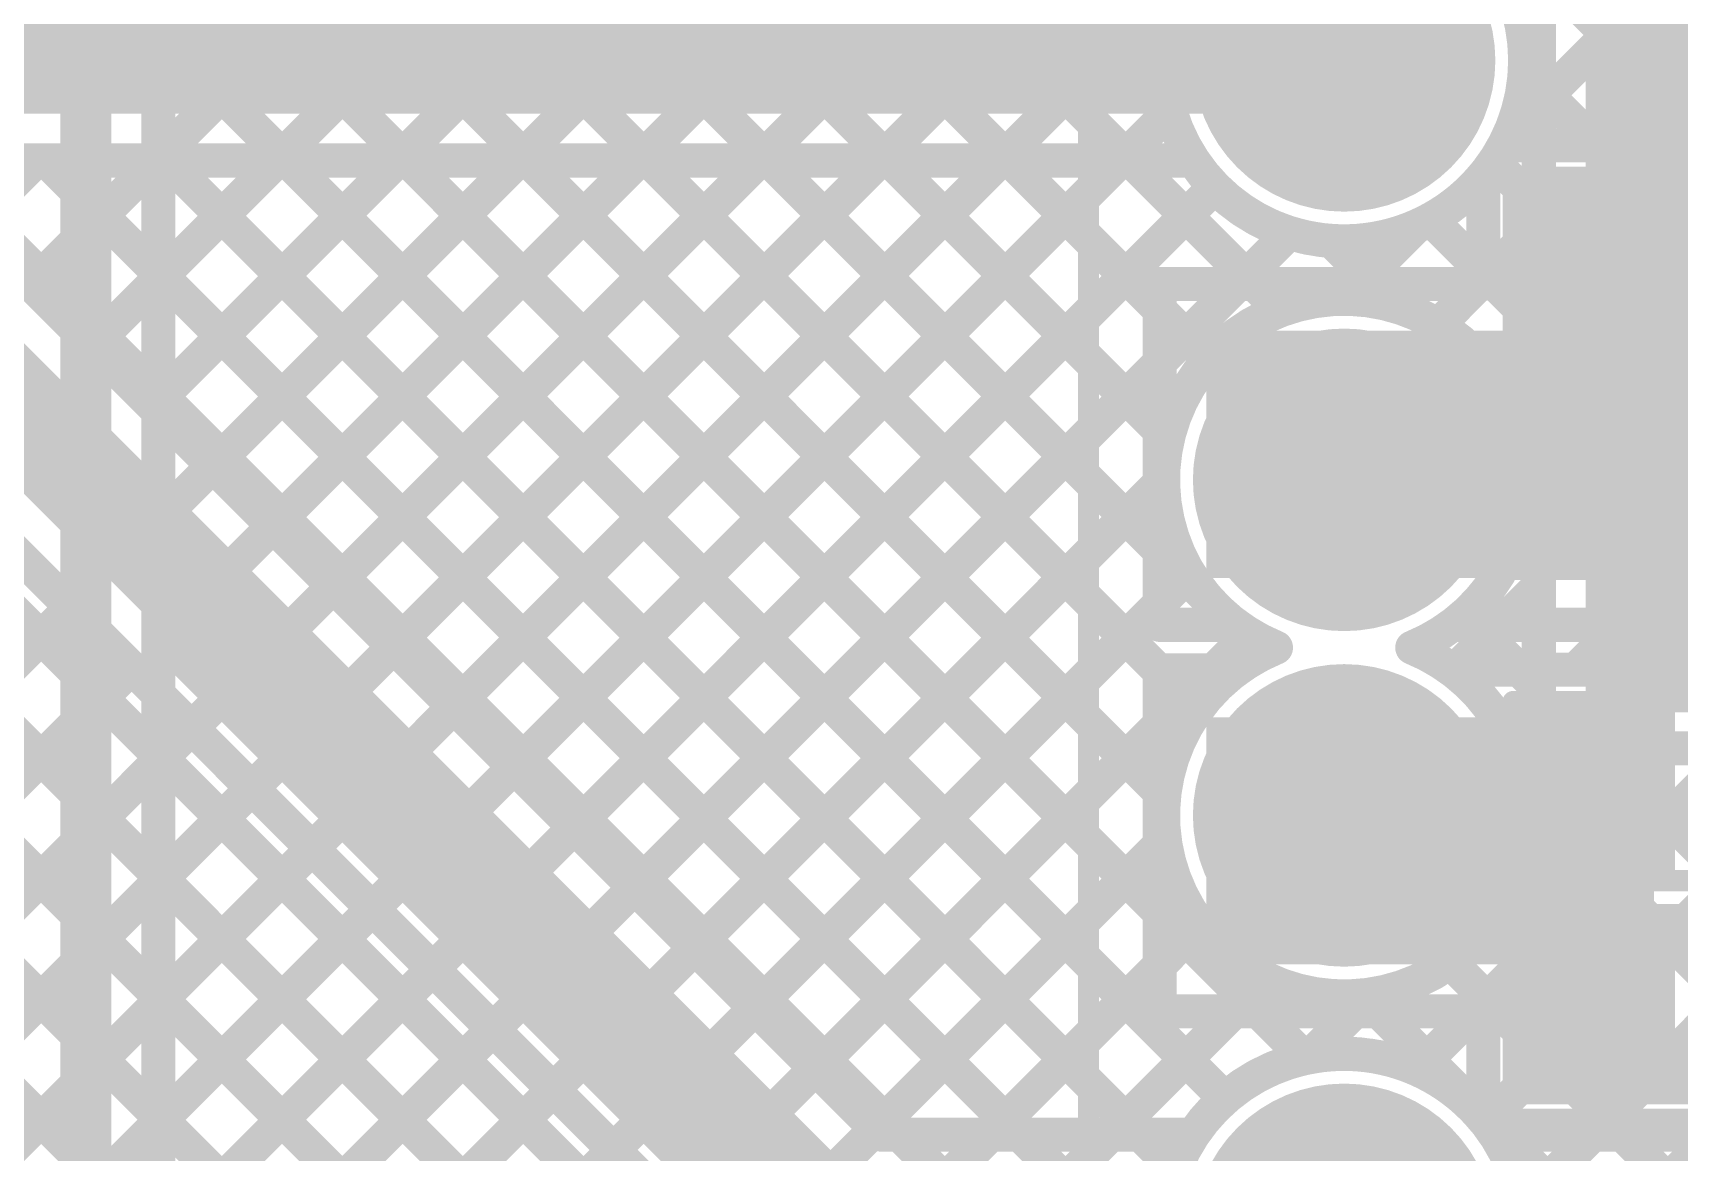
# Model space of a CAD drawing. Header units: millimetres. Extents: x 2.49 to 5.65, y 1.36 to 4.13.
# Drawn here: x 4.8205 to 5.2069, y 2.6653 to 2.9279 of the extents above; entities that cross this region are included whole.
import ezdxf

# ---------------------------------------------------------------- set-up
doc = ezdxf.new("R2010")
doc.units = ezdxf.units.MM
doc.header["$MEASUREMENT"] = 0
for name, color, linetype in [('BottomLayer', 5, 'Continuous'), ('BottomOverlay', 54, 'Continuous'), ('BottomPaste', 16, 'Continuous'), ('BottomSolder', 6, 'Continuous'), ('MultiLayer', 9, 'Continuous'), ('PadHoleLayer', 156, 'Continuous'), ('TopLayer', 1, 'Continuous'), ('TopOverlay', 2, 'Continuous'), ('TopSolder', 216, 'Continuous')]:
    doc.layers.add(name, color=color, linetype=linetype)

# ---------------------------------------------------------------- blocks, each defined once
blk = doc.blocks.new('R__0603_B_17')
at = {"layer": 'BottomLayer'}
for points in [[(-0.015, -0.0175), (-0.015, 0.0175), (-0.045, -0.0175), (-0.045, 0.0175)], [(0.045, -0.0175), (0.045, 0.0175), (0.015, -0.0175), (0.015, 0.0175)]]:
    blk.add_solid(points, dxfattribs=at)
at = {"layer": 'BottomOverlay', "const_width": 0.005}
for points in [[(-0.049, 0.021), (-0.049, -0.021)], [(0.049, 0.021), (-0.049, 0.021)], [(0.049, 0.021), (0.049, -0.021)], [(0.049, -0.021), (-0.049, -0.021)]]:
    blk.add_lwpolyline(points, dxfattribs=at)
at = {"layer": 'BottomOverlay', "const_width": 0.0025}
for points in [[(-0.05025, 0.021, 1), (-0.04775, 0.021, 1)], [(-0.05025, 0.021, 1), (-0.04775, 0.021, 1)], [(0.04775, 0.021, 1), (0.05025, 0.021, 1)], [(0.04775, 0.021, 1), (0.05025, 0.021, 1)], [(-0.05025, -0.021, 1), (-0.04775, -0.021, 1)], [(-0.05025, -0.021, 1), (-0.04775, -0.021, 1)], [(0.04775, -0.021, 1), (0.05025, -0.021, 1)], [(0.04775, -0.021, 1), (0.05025, -0.021, 1)]]:
    blk.add_lwpolyline(points, format="xyb", close=True, dxfattribs=at)
at = {"layer": 'BottomPaste'}
for points in [[(-0.015, -0.0175), (-0.015, 0.0175), (-0.045, -0.0175), (-0.045, 0.0175)], [(0.045, -0.0175), (0.045, 0.0175), (0.015, -0.0175), (0.015, 0.0175)]]:
    blk.add_solid(points, dxfattribs=at)
at = {"layer": 'BottomSolder'}
for points in [[(-0.011, -0.0215), (-0.011, 0.0215), (-0.049, -0.0215), (-0.049, 0.0215)], [(0.049, -0.0215), (0.049, 0.0215), (0.011, -0.0215), (0.011, 0.0215)]]:
    blk.add_solid(points, dxfattribs=at)
blk = doc.blocks.new('R__0603_B_18')
at = {"layer": 'BottomLayer'}
for points in [[(-0.015, -0.0175), (-0.015, 0.0175), (-0.045, -0.0175), (-0.045, 0.0175)], [(0.045, -0.0175), (0.045, 0.0175), (0.015, -0.0175), (0.015, 0.0175)]]:
    blk.add_solid(points, dxfattribs=at)
at = {"layer": 'BottomOverlay', "const_width": 0.005}
for points in [[(-0.049, -0.021), (-0.049, 0.021)], [(-0.049, 0.021), (0.049, 0.021)], [(0.049, -0.021), (0.049, 0.021)], [(-0.049, -0.021), (0.049, -0.021)]]:
    blk.add_lwpolyline(points, dxfattribs=at)
at = {"layer": 'BottomOverlay', "const_width": 0.0025}
for points in [[(-0.05025, 0.021, 1), (-0.04775, 0.021, 1)], [(-0.05025, 0.021, 1), (-0.04775, 0.021, 1)], [(0.04775, 0.021, 1), (0.05025, 0.021, 1)], [(0.04775, 0.021, 1), (0.05025, 0.021, 1)], [(-0.05025, -0.021, 1), (-0.04775, -0.021, 1)], [(-0.05025, -0.021, 1), (-0.04775, -0.021, 1)], [(0.04775, -0.021, 1), (0.05025, -0.021, 1)], [(0.04775, -0.021, 1), (0.05025, -0.021, 1)]]:
    blk.add_lwpolyline(points, format="xyb", close=True, dxfattribs=at)
at = {"layer": 'BottomPaste'}
for points in [[(-0.015, -0.0175), (-0.015, 0.0175), (-0.045, -0.0175), (-0.045, 0.0175)], [(0.045, -0.0175), (0.045, 0.0175), (0.015, -0.0175), (0.015, 0.0175)]]:
    blk.add_solid(points, dxfattribs=at)
at = {"layer": 'BottomSolder'}
for points in [[(-0.011, -0.0215), (-0.011, 0.0215), (-0.049, -0.0215), (-0.049, 0.0215)], [(0.049, -0.0215), (0.049, 0.0215), (0.011, -0.0215), (0.011, 0.0215)]]:
    blk.add_solid(points, dxfattribs=at)
blk = doc.blocks.new('R__0603_B_19')
at = {"layer": 'BottomLayer'}
for points in [[(-0.015, -0.0175), (-0.015, 0.0175), (-0.045, -0.0175), (-0.045, 0.0175)], [(0.045, -0.0175), (0.045, 0.0175), (0.015, -0.0175), (0.015, 0.0175)]]:
    blk.add_solid(points, dxfattribs=at)
at = {"layer": 'BottomOverlay', "const_width": 0.005}
for points in [[(-0.049, 0.021), (-0.049, -0.021)], [(0.049, 0.021), (-0.049, 0.021)], [(0.049, 0.021), (0.049, -0.021)], [(0.049, -0.021), (-0.049, -0.021)]]:
    blk.add_lwpolyline(points, dxfattribs=at)
at = {"layer": 'BottomOverlay', "const_width": 0.0025}
for points in [[(-0.05025, 0.021, 1), (-0.04775, 0.021, 1)], [(-0.05025, 0.021, 1), (-0.04775, 0.021, 1)], [(0.04775, 0.021, 1), (0.05025, 0.021, 1)], [(0.04775, 0.021, 1), (0.05025, 0.021, 1)], [(-0.05025, -0.021, 1), (-0.04775, -0.021, 1)], [(-0.05025, -0.021, 1), (-0.04775, -0.021, 1)], [(0.04775, -0.021, 1), (0.05025, -0.021, 1)], [(0.04775, -0.021, 1), (0.05025, -0.021, 1)]]:
    blk.add_lwpolyline(points, format="xyb", close=True, dxfattribs=at)
at = {"layer": 'BottomPaste'}
for points in [[(-0.015, -0.0175), (-0.015, 0.0175), (-0.045, -0.0175), (-0.045, 0.0175)], [(0.045, -0.0175), (0.045, 0.0175), (0.015, -0.0175), (0.015, 0.0175)]]:
    blk.add_solid(points, dxfattribs=at)
at = {"layer": 'BottomSolder'}
for points in [[(-0.011, -0.0215), (-0.011, 0.0215), (-0.049, -0.0215), (-0.049, 0.0215)], [(0.049, -0.0215), (0.049, 0.0215), (0.011, -0.0215), (0.011, 0.0215)]]:
    blk.add_solid(points, dxfattribs=at)
blk = doc.blocks.new('R__0603_B_20')
at = {"layer": 'BottomLayer'}
for points in [[(-0.015, -0.0175), (-0.015, 0.0175), (-0.045, -0.0175), (-0.045, 0.0175)], [(0.045, -0.0175), (0.045, 0.0175), (0.015, -0.0175), (0.015, 0.0175)]]:
    blk.add_solid(points, dxfattribs=at)
at = {"layer": 'BottomOverlay', "const_width": 0.005}
for points in [[(-0.049, -0.021), (-0.049, 0.021)], [(-0.049, 0.021), (0.049, 0.021)], [(0.049, -0.021), (0.049, 0.021)], [(-0.049, -0.021), (0.049, -0.021)]]:
    blk.add_lwpolyline(points, dxfattribs=at)
at = {"layer": 'BottomOverlay', "const_width": 0.0025}
for points in [[(-0.05025, 0.021, 1), (-0.04775, 0.021, 1)], [(-0.05025, 0.021, 1), (-0.04775, 0.021, 1)], [(0.04775, 0.021, 1), (0.05025, 0.021, 1)], [(0.04775, 0.021, 1), (0.05025, 0.021, 1)], [(-0.05025, -0.021, 1), (-0.04775, -0.021, 1)], [(-0.05025, -0.021, 1), (-0.04775, -0.021, 1)], [(0.04775, -0.021, 1), (0.05025, -0.021, 1)], [(0.04775, -0.021, 1), (0.05025, -0.021, 1)]]:
    blk.add_lwpolyline(points, format="xyb", close=True, dxfattribs=at)
at = {"layer": 'BottomPaste'}
for points in [[(-0.015, -0.0175), (-0.015, 0.0175), (-0.045, -0.0175), (-0.045, 0.0175)], [(0.045, -0.0175), (0.045, 0.0175), (0.015, -0.0175), (0.015, 0.0175)]]:
    blk.add_solid(points, dxfattribs=at)
at = {"layer": 'BottomSolder'}
for points in [[(-0.011, -0.0215), (-0.011, 0.0215), (-0.049, -0.0215), (-0.049, 0.0215)], [(0.049, -0.0215), (0.049, 0.0215), (0.011, -0.0215), (0.011, 0.0215)]]:
    blk.add_solid(points, dxfattribs=at)
blk = doc.blocks.new('901_141A1011D10100_73')
at = {"layer": 'BottomLayer', "const_width": 0.0315}
for points in [[(-0.11417, 0, 1), (-0.08268, 0, 1)], [(-0.01575, 0, 1), (0.01575, 0, 1)], [(0.06299, 0, 1), (0.09449, 0, 1)], [(0.16142, 0, 1), (0.19291, 0, 1)]]:
    blk.add_lwpolyline(points, format="xyb", close=True, dxfattribs=at)
at = {"layer": 'BottomSolder', "const_width": 0.0355}
for points in [[(-0.11617, 0, 1), (-0.08068, 0, 1)], [(-0.01775, 0, 1), (0.01775, 0, 1)], [(0.06099, 0, 1), (0.09649, 0, 1)], [(0.15942, 0, 1), (0.19491, 0, 1)]]:
    blk.add_lwpolyline(points, format="xyb", close=True, dxfattribs=at)
at = {"layer": 'MultiLayer', "const_width": 0.0315}
for points in [[(-0.11417, 0, 1), (-0.08268, 0, 1)], [(-0.01575, 0, 1), (0.01575, 0, 1)], [(0.06299, 0, 1), (0.09449, 0, 1)], [(0.16142, 0, 1), (0.19291, 0, 1)]]:
    blk.add_lwpolyline(points, format="xyb", close=True, dxfattribs=at)
at = {"layer": 'PadHoleLayer', "const_width": 0.01772}
for points in [[(-0.00886, 0, 1), (0.00886, 0, 1)], [(0.06988, 0, 1), (0.0876, 0, 1)], [(0.16831, 0, 1), (0.18602, 0, 1)]]:
    blk.add_lwpolyline(points, format="xyb", close=True, dxfattribs=at)
at = {"layer": 'TopLayer', "const_width": 0.0315}
for points in [[(-0.11417, 0, 1), (-0.08268, 0, 1)], [(-0.01575, 0, 1), (0.01575, 0, 1)], [(0.06299, 0, 1), (0.09449, 0, 1)], [(0.16142, 0, 1), (0.19291, 0, 1)]]:
    blk.add_lwpolyline(points, format="xyb", close=True, dxfattribs=at)
at = {"layer": 'TopOverlay', "const_width": 0.005}
blk.add_lwpolyline([(-0.23052, 0.06), (0.31092, 0.06)], dxfattribs=at)
at = {"layer": 'TopSolder', "const_width": 0.0355}
for points in [[(-0.11617, 0, 1), (-0.08068, 0, 1)], [(-0.01775, 0, 1), (0.01775, 0, 1)], [(0.06099, 0, 1), (0.09649, 0, 1)], [(0.15942, 0, 1), (0.19491, 0, 1)]]:
    blk.add_lwpolyline(points, format="xyb", close=True, dxfattribs=at)

msp = doc.modelspace()

# ---------------------------------------------------------------- linework, layer by layer
at = {"layer": 'BottomLayer'}
for points, const_width in [([(4.11542, 3.80418), (5.085, 2.8346)], 0.008), ([(4.14338, 3.8045), (5.085, 2.86288)], 0.008), ([(4.17167, 3.8045), (5.10717, 2.869)], 0.008), ([(4.19995, 3.8045), (5.08591, 2.91854)], 0.008), ([(4.31309, 3.8045), (5.221, 2.89659)], 0.008), ([(4.10127, 3.79004), (5.085, 2.80631)], 0.008), ([(4.08713, 3.7759), (5.085, 2.77803)], 0.008), ([(4.84999, 2.92666), (5.577, 3.65367)], 0.008), ([(4.84999, 2.89838), (5.577, 3.62538)], 0.008), ([(4.84999, 2.87009), (5.577, 3.5971)], 0.008), ([(4.84999, 2.84181), (5.577, 3.56882)], 0.008), ([(4.84999, 2.81352), (5.577, 3.54053)], 0.008), ([(4.84999, 2.78524), (5.577, 3.51225)], 0.008), ([(4.84999, 2.75696), (5.15173, 3.05869)], 0.008), ([(4.84999, 2.72867), (5.15107, 3.02975)], 0.008), ([(4.83299, 1.96828), (4.83299, 2.986)], 0.012), ([(4.85494, 2.9798), (5.085, 2.74974)], 0.008), ([(4.84999, 2.00723), (4.84999, 2.97079)], 0.008), ([(4.84999, 2.95647), (5.085, 2.72146)], 0.008), ([(5.1673, 2.90455), (5.22131, 2.95857)], 0.008), ([(5.19253, 2.9015), (5.24978, 2.95875)], 0.008), ([(4.84999, 2.70039), (5.09053, 2.94093)], 0.008), ([(4.84999, 2.92818), (5.10033, 2.67785)], 0.008), ([(5.17071, 2.9186), (5.1878, 2.9015)], 0.008), ([(4.84999, 2.6721), (5.0875, 2.90961)], 0.008), ([(4.84999, 2.8999), (5.08868, 2.66121)], 0.008), ([(5.16583, 2.9015), (5.213, 2.9015)], 0.008), ([(5.161, 2.869), (5.161, 2.89431)], 0.008), ([(4.84999, 2.64382), (5.09792, 2.89175)], 0.008), ([(5.13174, 2.869), (5.14521, 2.88247)], 0.008), ([(5.14861, 2.88412), (5.161, 2.87173)], 0.008), ([(5.10346, 2.869), (5.11542, 2.88096)], 0.008), ([(5.12539, 2.87906), (5.13545, 2.869)], 0.008), ([(5.187, 2.823), (5.187, 2.873)], 0.02), ([(4.84999, 2.87161), (5.08746, 2.63415)], 0.008), ([(5.085, 2.869), (5.161, 2.869)], 0.008), ([(5.085, 2.789), (5.085, 2.869)], 0.008), ([(4.84999, 2.61553), (5.085, 2.85054)], 0.008), ([(4.84999, 2.84333), (5.15176, 2.54156)], 0.008), ([(5.12831, 2.82303), (5.14028, 2.835)], 0.02), ([(5.14028, 2.835), (5.187, 2.835)], 0.02), ([(4.84999, 2.58725), (5.085, 2.82226)], 0.008), ([(4.84999, 2.81505), (5.15082, 2.51422)], 0.008), ([(4.84999, 2.55896), (5.085, 2.79397)], 0.008), ([(4.84999, 2.78676), (5.577, 2.05975)], 0.008), ([(5.085, 2.789), (5.10286, 2.789)], 0.008), ([(5.09763, 2.77832), (5.10611, 2.7868)], 0.008), ([(5.10231, 2.789), (5.10911, 2.7822)], 0.008), ([(5.15376, 2.789), (5.212, 2.789)], 0.008), ([(5.1542, 2.77832), (5.16488, 2.789)], 0.008), ([(5.15888, 2.789), (5.16938, 2.7785)], 0.008), ([(5.18266, 2.7785), (5.19316, 2.789)], 0.008), ([(5.18717, 2.789), (5.19767, 2.7785)], 0.008), ([(5.085, 2.77832), (5.10286, 2.77832)], 0.008), ([(5.085, 2.69832), (5.085, 2.77832)], 0.008), ([(5.15376, 2.77832), (5.161, 2.77832)], 0.008), ([(5.161, 2.7785), (5.213, 2.7785)], 0.008), ([(4.84999, 2.53068), (5.085, 2.76569)], 0.008), ([(4.84999, 2.75848), (5.577, 2.03147)], 0.008), ([(5.18629, 2.74429), (5.187, 2.745)], 0.02), ([(5.187, 2.71), (5.187, 2.745)], 0.02), ([(5.12831, 2.74429), (5.18629, 2.74429)], 0.02), ([(4.84999, 2.5024), (5.085, 2.7374)], 0.008), ([(4.84999, 2.73019), (5.577, 2.00319)], 0.008), ([(4.84999, 2.47411), (5.085, 2.70912)], 0.008), ([(4.84999, 2.70191), (5.577, 1.9749)], 0.008), ([(4.84999, 2.44583), (5.10249, 2.69832)], 0.008), ([(5.085, 2.69832), (5.161, 2.69832)], 0.008), ([(5.10814, 2.69832), (5.11911, 2.68735)], 0.008), ([(5.11999, 2.68754), (5.13077, 2.69832)], 0.008), ([(5.13642, 2.69832), (5.161, 2.67374)], 0.008), ([(5.14547, 2.68474), (5.15906, 2.69832)], 0.008), ([(5.161, 2.67302), (5.161, 2.69832)], 0.008), ([(4.84999, 2.67362), (5.577, 1.94662)], 0.008), ([(5.161, 2.67374), (5.16324, 2.6715)], 0.008), ([(5.1622, 2.6715), (5.213, 2.6715)], 0.008), ([(5.16324, 2.6715), (5.16538, 2.66937)], 0.008), ([(5.18667, 2.66937), (5.1888, 2.6715)], 0.008), ([(5.19153, 2.6715), (5.19366, 2.66937)], 0.008), ([(5.16371, 2.66937), (5.21213, 2.66937)], 0.008)]:
    msp.add_lwpolyline(points, dxfattribs=dict(at, const_width=const_width))
at = {"layer": 'BottomLayer', "const_width": 0.008}
for points in [[(5.161, 2.89431, -5.713908), (5.1708, 2.92146)], [(5.1708, 2.92146, -0.122825), (5.16583, 2.9015)], [(5.16583, 2.9015, -0.051088), (5.161, 2.89431)], [(5.11231, 2.78366, -0.064135), (5.10286, 2.789)], [(5.15376, 2.789, -0.064135), (5.1443, 2.78366)], [(5.10286, 2.77832, -0.064133), (5.11231, 2.78366)], [(5.1443, 2.78366, -0.064133), (5.15376, 2.77832)], [(5.16371, 2.62237, -3.020181), (5.161, 2.67302)]]:
    msp.add_lwpolyline(points, format="xyb", dxfattribs=at)
at = {"layer": 'BottomLayer'}
for points, const_width in [([(4.84799, 2.92818, 1), (4.85199, 2.92818, 1)], 0.004), ([(4.84799, 2.92666, 1), (4.85199, 2.92666, 1)], 0.004), ([(5.1688, 2.92146, 1), (5.1728, 2.92146, 1)], 0.004), ([(5.1688, 2.92146, 1), (5.1728, 2.92146, 1)], 0.004), ([(5.08391, 2.91854, 1), (5.08791, 2.91854, 1)], 0.004), ([(5.16871, 2.9186, 1), (5.17271, 2.9186, 1)], 0.004), ([(5.0855, 2.90961, 1), (5.0895, 2.90961, 1)], 0.004), ([(5.1653, 2.90455, 1), (5.1693, 2.90455, 1)], 0.004), ([(4.84799, 2.8999, 1), (4.85199, 2.8999, 1)], 0.004), ([(4.84799, 2.89838, 1), (4.85199, 2.89838, 1)], 0.004), ([(5.16383, 2.9015, 1), (5.16783, 2.9015, 1)], 0.004), ([(5.16383, 2.9015, 1), (5.16783, 2.9015, 1)], 0.004), ([(5.16383, 2.9015, 1), (5.16783, 2.9015, 1)], 0.004), ([(5.1858, 2.9015, 1), (5.1898, 2.9015, 1)], 0.004), ([(5.19053, 2.9015, 1), (5.19453, 2.9015, 1)], 0.004), ([(5.159, 2.89431, 1), (5.163, 2.89431, 1)], 0.004), ([(5.159, 2.89431, 1), (5.163, 2.89431, 1)], 0.004), ([(5.159, 2.89431, 1), (5.163, 2.89431, 1)], 0.004), ([(5.09592, 2.89175, 1), (5.09992, 2.89175, 1)], 0.004), ([(5.14321, 2.88247, 1), (5.14721, 2.88247, 1)], 0.004), ([(5.14661, 2.88412, 1), (5.15061, 2.88412, 1)], 0.004), ([(5.11342, 2.88096, 1), (5.11742, 2.88096, 1)], 0.004), ([(5.12339, 2.87906, 1), (5.12739, 2.87906, 1)], 0.004), ([(5.182, 2.873, 1), (5.192, 2.873, 1)], 0.01), ([(4.84799, 2.87161, 1), (4.85199, 2.87161, 1)], 0.004), ([(5.159, 2.87173, 1), (5.163, 2.87173, 1)], 0.004), ([(4.84799, 2.87009, 1), (4.85199, 2.87009, 1)], 0.004), ([(5.083, 2.869, 1), (5.087, 2.869, 1)], 0.004), ([(5.083, 2.869, 1), (5.087, 2.869, 1)], 0.004), ([(5.10146, 2.869, 1), (5.10546, 2.869, 1)], 0.004), ([(5.10517, 2.869, 1), (5.10917, 2.869, 1)], 0.004), ([(5.12974, 2.869, 1), (5.13374, 2.869, 1)], 0.004), ([(5.13345, 2.869, 1), (5.13745, 2.869, 1)], 0.004), ([(5.159, 2.869, 1), (5.163, 2.869, 1)], 0.004), ([(5.159, 2.869, 1), (5.163, 2.869, 1)], 0.004), ([(5.083, 2.86288, 1), (5.087, 2.86288, 1)], 0.004), ([(5.083, 2.85054, 1), (5.087, 2.85054, 1)], 0.004), ([(4.84799, 2.84333, 1), (4.85199, 2.84333, 1)], 0.004), ([(4.84799, 2.84181, 1), (4.85199, 2.84181, 1)], 0.004), ([(5.13528, 2.835, 1), (5.14528, 2.835, 1)], 0.01), ([(5.13528, 2.835, 1), (5.14528, 2.835, 1)], 0.01), ([(5.182, 2.835, 1), (5.192, 2.835, 1)], 0.01), ([(5.083, 2.8346, 1), (5.087, 2.8346, 1)], 0.004), ([(5.12331, 2.82303, 1), (5.13331, 2.82303, 1)], 0.01), ([(5.182, 2.823, 1), (5.192, 2.823, 1)], 0.01), ([(5.083, 2.82226, 1), (5.087, 2.82226, 1)], 0.004), ([(4.84799, 2.81505, 1), (4.85199, 2.81505, 1)], 0.004), ([(4.84799, 2.81352, 1), (4.85199, 2.81352, 1)], 0.004), ([(5.083, 2.80631, 1), (5.087, 2.80631, 1)], 0.004), ([(5.083, 2.79397, 1), (5.087, 2.79397, 1)], 0.004), ([(4.84799, 2.78676, 1), (4.85199, 2.78676, 1)], 0.004), ([(5.083, 2.789, 1), (5.087, 2.789, 1)], 0.004), ([(5.083, 2.789, 1), (5.087, 2.789, 1)], 0.004), ([(5.10031, 2.789, 1), (5.10431, 2.789, 1)], 0.004), ([(5.10086, 2.789, 1), (5.10486, 2.789, 1)], 0.004), ([(5.10086, 2.789, 1), (5.10486, 2.789, 1)], 0.004), ([(5.10411, 2.7868, 1), (5.10811, 2.7868, 1)], 0.004), ([(5.15176, 2.789, 1), (5.15576, 2.789, 1)], 0.004), ([(5.15176, 2.789, 1), (5.15576, 2.789, 1)], 0.004), ([(5.15688, 2.789, 1), (5.16088, 2.789, 1)], 0.004), ([(5.16288, 2.789, 1), (5.16688, 2.789, 1)], 0.004), ([(5.18517, 2.789, 1), (5.18917, 2.789, 1)], 0.004), ([(5.19116, 2.789, 1), (5.19516, 2.789, 1)], 0.004), ([(4.84799, 2.78524, 1), (4.85199, 2.78524, 1)], 0.004), ([(5.10711, 2.7822, 1), (5.11111, 2.7822, 1)], 0.004), ([(5.11031, 2.78366, 1), (5.11431, 2.78366, 1)], 0.004), ([(5.11031, 2.78366, 1), (5.11431, 2.78366, 1)], 0.004), ([(5.1423, 2.78366, 1), (5.1463, 2.78366, 1)], 0.004), ([(5.1423, 2.78366, 1), (5.1463, 2.78366, 1)], 0.004), ([(5.083, 2.77832, 1), (5.087, 2.77832, 1)], 0.004), ([(5.083, 2.77832, 1), (5.087, 2.77832, 1)], 0.004), ([(5.083, 2.77803, 1), (5.087, 2.77803, 1)], 0.004), ([(5.09563, 2.77832, 1), (5.09963, 2.77832, 1)], 0.004), ([(5.10086, 2.77832, 1), (5.10486, 2.77832, 1)], 0.004), ([(5.10086, 2.77832, 1), (5.10486, 2.77832, 1)], 0.004), ([(5.15176, 2.77832, 1), (5.15576, 2.77832, 1)], 0.004), ([(5.15176, 2.77832, 1), (5.15576, 2.77832, 1)], 0.004), ([(5.1522, 2.77832, 1), (5.1562, 2.77832, 1)], 0.004), ([(5.159, 2.7785, 1), (5.163, 2.7785, 1)], 0.004), ([(5.159, 2.77832, 1), (5.163, 2.77832, 1)], 0.004), ([(5.16738, 2.7785, 1), (5.17138, 2.7785, 1)], 0.004), ([(5.18066, 2.7785, 1), (5.18466, 2.7785, 1)], 0.004), ([(5.19567, 2.7785, 1), (5.19967, 2.7785, 1)], 0.004), ([(5.083, 2.76569, 1), (5.087, 2.76569, 1)], 0.004), ([(4.84799, 2.75848, 1), (4.85199, 2.75848, 1)], 0.004), ([(4.84799, 2.75696, 1), (4.85199, 2.75696, 1)], 0.004), ([(5.182, 2.745, 1), (5.192, 2.745, 1)], 0.01), ([(5.182, 2.745, 1), (5.192, 2.745, 1)], 0.01), ([(5.083, 2.74974, 1), (5.087, 2.74974, 1)], 0.004), ([(5.12331, 2.74429, 1), (5.13331, 2.74429, 1)], 0.01), ([(5.18129, 2.74429, 1), (5.19129, 2.74429, 1)], 0.01), ([(5.18129, 2.74429, 1), (5.19129, 2.74429, 1)], 0.01), ([(5.083, 2.7374, 1), (5.087, 2.7374, 1)], 0.004), ([(4.84799, 2.73019, 1), (4.85199, 2.73019, 1)], 0.004), ([(4.84799, 2.72867, 1), (4.85199, 2.72867, 1)], 0.004), ([(5.083, 2.72146, 1), (5.087, 2.72146, 1)], 0.004), ([(5.182, 2.71, 1), (5.192, 2.71, 1)], 0.01), ([(5.083, 2.70912, 1), (5.087, 2.70912, 1)], 0.004), ([(4.84799, 2.70191, 1), (4.85199, 2.70191, 1)], 0.004), ([(4.84799, 2.70039, 1), (4.85199, 2.70039, 1)], 0.004), ([(5.083, 2.69832, 1), (5.087, 2.69832, 1)], 0.004), ([(5.083, 2.69832, 1), (5.087, 2.69832, 1)], 0.004), ([(5.10049, 2.69832, 1), (5.10449, 2.69832, 1)], 0.004), ([(5.10614, 2.69832, 1), (5.11014, 2.69832, 1)], 0.004), ([(5.12877, 2.69832, 1), (5.13277, 2.69832, 1)], 0.004), ([(5.13442, 2.69832, 1), (5.13842, 2.69832, 1)], 0.004), ([(5.15706, 2.69832, 1), (5.16106, 2.69832, 1)], 0.004), ([(5.159, 2.69832, 1), (5.163, 2.69832, 1)], 0.004), ([(5.159, 2.69832, 1), (5.163, 2.69832, 1)], 0.004), ([(5.11711, 2.68735, 1), (5.12111, 2.68735, 1)], 0.004), ([(5.11799, 2.68754, 1), (5.12199, 2.68754, 1)], 0.004), ([(5.14347, 2.68474, 1), (5.14747, 2.68474, 1)], 0.004), ([(5.09833, 2.67785, 1), (5.10233, 2.67785, 1)], 0.004), ([(4.84799, 2.67362, 1), (4.85199, 2.67362, 1)], 0.004), ([(5.159, 2.67374, 1), (5.163, 2.67374, 1)], 0.004), ([(5.159, 2.67374, 1), (5.163, 2.67374, 1)], 0.004), ([(4.84799, 2.6721, 1), (4.85199, 2.6721, 1)], 0.004), ([(5.159, 2.67302, 1), (5.163, 2.67302, 1)], 0.004), ([(5.159, 2.67302, 1), (5.163, 2.67302, 1)], 0.004), ([(5.1602, 2.6715, 1), (5.1642, 2.6715, 1)], 0.004), ([(5.16124, 2.6715, 1), (5.16524, 2.6715, 1)], 0.004), ([(5.16124, 2.6715, 1), (5.16524, 2.6715, 1)], 0.004), ([(5.1868, 2.6715, 1), (5.1908, 2.6715, 1)], 0.004), ([(5.18953, 2.6715, 1), (5.19353, 2.6715, 1)], 0.004), ([(5.16171, 2.66937, 1), (5.16571, 2.66937, 1)], 0.004), ([(5.16338, 2.66937, 1), (5.16738, 2.66937, 1)], 0.004), ([(5.18467, 2.66937, 1), (5.18867, 2.66937, 1)], 0.004), ([(5.19166, 2.66937, 1), (5.19566, 2.66937, 1)], 0.004)]:
    msp.add_lwpolyline(points, format="xyb", close=True, dxfattribs=dict(at, const_width=const_width))
for points in [[(5.096, 2.8), (5.201, 2.8), (5.096, 2.858), (5.201, 2.858)], [(5.096, 2.70932), (5.201, 2.70932), (5.096, 2.76732), (5.201, 2.76732)]]:
    msp.add_solid(points, dxfattribs=at)
at = {"layer": 'TopLayer'}
for points, const_width in [([(4.864, 2.31841), (5.577, 3.03141)], 0.008), ([(5.174, 2.76), (5.174, 2.98332)], 0.008), ([(3.69546, 2.92146), (5.12831, 2.92146)], 0.025), ([(5.17071, 2.9186), (5.174, 2.9153)], 0.008), ([(5.1673, 2.90455), (5.174, 2.91126)], 0.008), ([(4.79103, 2.89796), (5.0929, 2.89796)], 0.008), ([(4.79537, 2.89796), (5.02396, 2.66937)], 0.008), ([(4.80622, 2.88288), (4.82129, 2.89796)], 0.008), ([(4.82036, 2.86874), (4.84957, 2.89796)], 0.008), ([(4.82365, 2.89796), (5.05224, 2.66937)], 0.008), ([(4.8345, 2.8546), (4.87786, 2.89796)], 0.008), ([(4.84864, 2.84046), (4.90614, 2.89796)], 0.008), ([(4.85193, 2.89796), (5.08052, 2.66937)], 0.008), ([(4.86278, 2.82632), (4.93443, 2.89796)], 0.008), ([(4.87693, 2.81217), (4.96271, 2.89796)], 0.008), ([(4.88022, 2.89796), (5.10033, 2.67785)], 0.008), ([(4.89107, 2.79803), (4.99099, 2.89796)], 0.008), ([(4.90521, 2.78389), (5.01928, 2.89796)], 0.008), ([(4.9085, 2.89796), (5.11911, 2.68735)], 0.008), ([(4.91935, 2.76975), (5.04756, 2.89796)], 0.008), ([(4.93349, 2.75561), (5.07585, 2.89796)], 0.008), ([(4.93679, 2.89796), (5.08604, 2.7487)], 0.008), ([(4.96507, 2.89796), (5.09386, 2.76917)], 0.008), ([(4.99336, 2.89796), (5.09682, 2.79449)], 0.008), ([(5.02164, 2.89796), (5.08692, 2.83268)], 0.008), ([(5.04992, 2.89796), (5.09658, 2.8513)], 0.008), ([(5.07821, 2.89796), (5.11336, 2.86281)], 0.008), ([(4.7925, 2.8966), (5.01973, 2.66937)], 0.008), ([(5.16345, 2.89757), (5.174, 2.88702)], 0.008), ([(4.94764, 2.74146), (5.09792, 2.89175)], 0.008), ([(4.77587, 2.88), (5.01, 2.64587)], 0.025), ([(5.12827, 2.86553), (5.14521, 2.88247)], 0.008), ([(5.14861, 2.88412), (5.174, 2.85873)], 0.008), ([(5.15038, 2.85935), (5.174, 2.88297)], 0.008), ([(4.96178, 2.72732), (5.11542, 2.88096)], 0.008), ([(5.12539, 2.87906), (5.1408, 2.86365)], 0.008), ([(4.63883, 2.8565), (5.199, 2.29633)], 0.008), ([(4.66712, 2.8565), (5.199, 2.32462)], 0.008), ([(4.6954, 2.8565), (5.199, 2.3529)], 0.008), ([(4.72369, 2.8565), (5.199, 2.38119)], 0.008), ([(4.75197, 2.8565), (5.199, 2.40947)], 0.008), ([(4.76613, 2.8565), (4.99337, 2.62927)], 0.008), ([(5.16454, 2.84523), (5.174, 2.85469)], 0.008), ([(5.16893, 2.83552), (5.174, 2.83045)], 0.008), ([(5.1708, 2.82321), (5.174, 2.8264)], 0.008), ([(4.97592, 2.71318), (5.08581, 2.82307)], 0.008), ([(5.16809, 2.80808), (5.174, 2.80217)], 0.008), ([(4.99006, 2.69904), (5.09199, 2.80096)], 0.008), ([(5.15401, 2.77813), (5.174, 2.79812)], 0.008), ([(4.66597, 2.6295), (4.82955, 2.79308)], 0.008), ([(5.09977, 2.79154), (5.10911, 2.7822)], 0.008), ([(5.15658, 2.7913), (5.174, 2.77388)], 0.008), ([(5.00421, 2.68489), (5.10611, 2.7868)], 0.008), ([(4.69425, 2.6295), (4.84369, 2.77894)], 0.008), ([(5.16669, 2.76253), (5.174, 2.76984)], 0.008), ([(4.72254, 2.6295), (4.85783, 2.7648)], 0.008), ([(5.14547, 2.68474), (5.22073, 2.76)], 0.008), ([(5.16146, 2.67245), (5.24902, 2.76)], 0.008), ([(5.17021, 2.65291), (5.2773, 2.76)], 0.008), ([(5.17031, 2.73787), (5.19245, 2.76)], 0.008), ([(5.174, 2.76), (5.296, 2.76)], 0.008), ([(5.18788, 2.76), (5.577, 2.37088)], 0.008), ([(4.75076, 2.62943), (4.87198, 2.75066)], 0.008), ([(5.17053, 2.74906), (5.577, 2.3426)], 0.008), ([(4.76892, 2.61931), (4.88612, 2.73651)], 0.008), ([(5.01835, 2.67075), (5.08619, 2.7386)], 0.008), ([(5.16622, 2.72509), (5.577, 2.31431)], 0.008), ([(4.78306, 2.60517), (4.90026, 2.72237)], 0.008), ([(5.04525, 2.66937), (5.09447, 2.71859)], 0.008), ([(5.15319, 2.70984), (5.25573, 2.60729)], 0.008), ([(4.7972, 2.59103), (4.9144, 2.70823)], 0.008), ([(5.07353, 2.66937), (5.11007, 2.70591)], 0.008), ([(5.11999, 2.68754), (5.13473, 2.70228)], 0.008), ([(5.13272, 2.70202), (5.22542, 2.60932)], 0.008), ([(4.81135, 2.57689), (4.92855, 2.69409)], 0.008), ([(4.82547, 2.56272), (4.94269, 2.67994)], 0.008), ([(5.01973, 2.66937), (5.0929, 2.66937)], 0.008), ([(4.8315, 2.54047), (4.95683, 2.6658)], 0.008)]:
    msp.add_lwpolyline(points, dxfattribs=dict(at, const_width=const_width))
at = {"layer": 'TopLayer', "const_width": 0.008}
for points in [[(5.0929, 2.94496, -0.742852), (5.1708, 2.92146)], [(5.1708, 2.92146, -0.742852), (5.0929, 2.89796)], [(5.11231, 2.78366, -1.878483), (5.1708, 2.82303)], [(5.1708, 2.82303, -0.305189), (5.1443, 2.78366)], [(5.1708, 2.74429, -1.878483), (5.11231, 2.78366)], [(5.1443, 2.78366, -0.305189), (5.1708, 2.74429)], [(5.0929, 2.66937, -0.742852), (5.1708, 2.64587)]]:
    msp.add_lwpolyline(points, format="xyb", dxfattribs=at)
at = {"layer": 'TopLayer'}
for points, const_width in [([(5.12206, 2.92146, 1), (5.13456, 2.92146, 1)], 0.0125), ([(5.1688, 2.92146, 1), (5.1728, 2.92146, 1)], 0.004), ([(5.1688, 2.92146, 1), (5.1728, 2.92146, 1)], 0.004), ([(5.16871, 2.9186, 1), (5.17271, 2.9186, 1)], 0.004), ([(5.172, 2.9153, 1), (5.176, 2.9153, 1)], 0.004), ([(5.172, 2.91126, 1), (5.176, 2.91126, 1)], 0.004), ([(5.1653, 2.90455, 1), (5.1693, 2.90455, 1)], 0.004), ([(4.81929, 2.89796, 1), (4.82329, 2.89796, 1)], 0.004), ([(4.82165, 2.89796, 1), (4.82565, 2.89796, 1)], 0.004), ([(4.84757, 2.89796, 1), (4.85157, 2.89796, 1)], 0.004), ([(4.84993, 2.89796, 1), (4.85393, 2.89796, 1)], 0.004), ([(4.87586, 2.89796, 1), (4.87986, 2.89796, 1)], 0.004), ([(4.87822, 2.89796, 1), (4.88222, 2.89796, 1)], 0.004), ([(4.90414, 2.89796, 1), (4.90814, 2.89796, 1)], 0.004), ([(4.9065, 2.89796, 1), (4.9105, 2.89796, 1)], 0.004), ([(4.93243, 2.89796, 1), (4.93643, 2.89796, 1)], 0.004), ([(4.93479, 2.89796, 1), (4.93879, 2.89796, 1)], 0.004), ([(4.96071, 2.89796, 1), (4.96471, 2.89796, 1)], 0.004), ([(4.96307, 2.89796, 1), (4.96707, 2.89796, 1)], 0.004), ([(4.98899, 2.89796, 1), (4.99299, 2.89796, 1)], 0.004), ([(4.99136, 2.89796, 1), (4.99536, 2.89796, 1)], 0.004), ([(5.01728, 2.89796, 1), (5.02128, 2.89796, 1)], 0.004), ([(5.01964, 2.89796, 1), (5.02364, 2.89796, 1)], 0.004), ([(5.04556, 2.89796, 1), (5.04956, 2.89796, 1)], 0.004), ([(5.04792, 2.89796, 1), (5.05192, 2.89796, 1)], 0.004), ([(5.07385, 2.89796, 1), (5.07785, 2.89796, 1)], 0.004), ([(5.07621, 2.89796, 1), (5.08021, 2.89796, 1)], 0.004), ([(5.0909, 2.89796, 1), (5.0949, 2.89796, 1)], 0.004), ([(5.0909, 2.89796, 1), (5.0949, 2.89796, 1)], 0.004), ([(5.16145, 2.89757, 1), (5.16545, 2.89757, 1)], 0.004), ([(5.09592, 2.89175, 1), (5.09992, 2.89175, 1)], 0.004), ([(5.172, 2.88702, 1), (5.176, 2.88702, 1)], 0.004), ([(5.14321, 2.88247, 1), (5.14721, 2.88247, 1)], 0.004), ([(5.14661, 2.88412, 1), (5.15061, 2.88412, 1)], 0.004), ([(5.172, 2.88297, 1), (5.176, 2.88297, 1)], 0.004), ([(5.11342, 2.88096, 1), (5.11742, 2.88096, 1)], 0.004), ([(5.12339, 2.87906, 1), (5.12739, 2.87906, 1)], 0.004), ([(4.81836, 2.86874, 1), (4.82236, 2.86874, 1)], 0.004), ([(5.12627, 2.86553, 1), (5.13027, 2.86553, 1)], 0.004), ([(5.1388, 2.86365, 1), (5.1428, 2.86365, 1)], 0.004), ([(5.11136, 2.86281, 1), (5.11536, 2.86281, 1)], 0.004), ([(5.14838, 2.85935, 1), (5.15238, 2.85935, 1)], 0.004), ([(5.172, 2.85873, 1), (5.176, 2.85873, 1)], 0.004), ([(4.8325, 2.8546, 1), (4.8365, 2.8546, 1)], 0.004), ([(5.172, 2.85469, 1), (5.176, 2.85469, 1)], 0.004), ([(5.09458, 2.8513, 1), (5.09858, 2.8513, 1)], 0.004), ([(5.16254, 2.84523, 1), (5.16654, 2.84523, 1)], 0.004), ([(4.84664, 2.84046, 1), (4.85064, 2.84046, 1)], 0.004), ([(5.08492, 2.83268, 1), (5.08892, 2.83268, 1)], 0.004), ([(5.16693, 2.83552, 1), (5.17093, 2.83552, 1)], 0.004), ([(5.172, 2.83045, 1), (5.176, 2.83045, 1)], 0.004), ([(4.86078, 2.82632, 1), (4.86478, 2.82632, 1)], 0.004), ([(5.172, 2.8264, 1), (5.176, 2.8264, 1)], 0.004), ([(5.08381, 2.82307, 1), (5.08781, 2.82307, 1)], 0.004), ([(5.1688, 2.82321, 1), (5.1728, 2.82321, 1)], 0.004), ([(5.1688, 2.82303, 1), (5.1728, 2.82303, 1)], 0.004), ([(5.1688, 2.82303, 1), (5.1728, 2.82303, 1)], 0.004), ([(4.87493, 2.81217, 1), (4.87893, 2.81217, 1)], 0.004), ([(5.16609, 2.80808, 1), (5.17009, 2.80808, 1)], 0.004), ([(5.172, 2.80217, 1), (5.176, 2.80217, 1)], 0.004), ([(4.88907, 2.79803, 1), (4.89307, 2.79803, 1)], 0.004), ([(5.08999, 2.80096, 1), (5.09399, 2.80096, 1)], 0.004), ([(5.172, 2.79812, 1), (5.176, 2.79812, 1)], 0.004), ([(5.09482, 2.79449, 1), (5.09882, 2.79449, 1)], 0.004), ([(4.82755, 2.79308, 1), (4.83155, 2.79308, 1)], 0.004), ([(5.09777, 2.79154, 1), (5.10177, 2.79154, 1)], 0.004), ([(5.15458, 2.7913, 1), (5.15858, 2.7913, 1)], 0.004), ([(5.10411, 2.7868, 1), (5.10811, 2.7868, 1)], 0.004), ([(4.90321, 2.78389, 1), (4.90721, 2.78389, 1)], 0.004), ([(5.10711, 2.7822, 1), (5.11111, 2.7822, 1)], 0.004), ([(5.11031, 2.78366, 1), (5.11431, 2.78366, 1)], 0.004), ([(5.11031, 2.78366, 1), (5.11431, 2.78366, 1)], 0.004), ([(5.1423, 2.78366, 1), (5.1463, 2.78366, 1)], 0.004), ([(5.1423, 2.78366, 1), (5.1463, 2.78366, 1)], 0.004), ([(4.84169, 2.77894, 1), (4.84569, 2.77894, 1)], 0.004), ([(5.15201, 2.77813, 1), (5.15601, 2.77813, 1)], 0.004), ([(5.172, 2.77388, 1), (5.176, 2.77388, 1)], 0.004), ([(4.91735, 2.76975, 1), (4.92135, 2.76975, 1)], 0.004), ([(5.09186, 2.76917, 1), (5.09586, 2.76917, 1)], 0.004), ([(5.172, 2.76984, 1), (5.176, 2.76984, 1)], 0.004), ([(4.85583, 2.7648, 1), (4.85983, 2.7648, 1)], 0.004), ([(5.16469, 2.76253, 1), (5.16869, 2.76253, 1)], 0.004), ([(5.172, 2.76, 1), (5.176, 2.76, 1)], 0.004), ([(5.172, 2.76, 1), (5.176, 2.76, 1)], 0.004), ([(5.18588, 2.76, 1), (5.18988, 2.76, 1)], 0.004), ([(5.19045, 2.76, 1), (5.19445, 2.76, 1)], 0.004), ([(4.93149, 2.75561, 1), (4.9355, 2.75561, 1)], 0.004), ([(4.86998, 2.75066, 1), (4.87398, 2.75066, 1)], 0.004), ([(5.08404, 2.7487, 1), (5.08804, 2.7487, 1)], 0.004), ([(5.16853, 2.74906, 1), (5.17253, 2.74906, 1)], 0.004), ([(5.1688, 2.74429, 1), (5.1728, 2.74429, 1)], 0.004), ([(5.1688, 2.74429, 1), (5.1728, 2.74429, 1)], 0.004), ([(4.94564, 2.74146, 1), (4.94964, 2.74146, 1)], 0.004), ([(4.88412, 2.73651, 1), (4.88812, 2.73651, 1)], 0.004), ([(5.08419, 2.7386, 1), (5.08819, 2.7386, 1)], 0.004), ([(5.16831, 2.73787, 1), (5.17231, 2.73787, 1)], 0.004), ([(4.95978, 2.72732, 1), (4.96378, 2.72732, 1)], 0.004), ([(5.16422, 2.72509, 1), (5.16822, 2.72509, 1)], 0.004), ([(4.89826, 2.72237, 1), (4.90226, 2.72237, 1)], 0.004), ([(5.09247, 2.71859, 1), (5.09647, 2.71859, 1)], 0.004), ([(4.97392, 2.71318, 1), (4.97792, 2.71318, 1)], 0.004), ([(5.15119, 2.70984, 1), (5.15519, 2.70984, 1)], 0.004), ([(4.9124, 2.70823, 1), (4.9164, 2.70823, 1)], 0.004), ([(5.10807, 2.70591, 1), (5.11207, 2.70591, 1)], 0.004), ([(5.13072, 2.70202, 1), (5.13472, 2.70202, 1)], 0.004), ([(5.13273, 2.70228, 1), (5.13673, 2.70228, 1)], 0.004), ([(4.98806, 2.69904, 1), (4.99206, 2.69904, 1)], 0.004), ([(4.92655, 2.69409, 1), (4.93055, 2.69409, 1)], 0.004), ([(5.11711, 2.68735, 1), (5.12111, 2.68735, 1)], 0.004), ([(5.11799, 2.68754, 1), (5.12199, 2.68754, 1)], 0.004), ([(5.00221, 2.68489, 1), (5.00621, 2.68489, 1)], 0.004), ([(5.14347, 2.68474, 1), (5.14747, 2.68474, 1)], 0.004), ([(4.94069, 2.67994, 1), (4.94469, 2.67994, 1)], 0.004), ([(5.09833, 2.67785, 1), (5.10233, 2.67785, 1)], 0.004), ([(5.01635, 2.67075, 1), (5.02035, 2.67075, 1)], 0.004), ([(5.15946, 2.67245, 1), (5.16346, 2.67245, 1)], 0.004), ([(5.01773, 2.66937, 1), (5.02173, 2.66937, 1)], 0.004), ([(5.01773, 2.66937, 1), (5.02173, 2.66937, 1)], 0.004), ([(5.02196, 2.66937, 1), (5.02596, 2.66937, 1)], 0.004), ([(5.04325, 2.66937, 1), (5.04725, 2.66937, 1)], 0.004), ([(5.05024, 2.66937, 1), (5.05424, 2.66937, 1)], 0.004), ([(5.07153, 2.66937, 1), (5.07553, 2.66937, 1)], 0.004), ([(5.07852, 2.66937, 1), (5.08252, 2.66937, 1)], 0.004), ([(5.0909, 2.66937, 1), (5.0949, 2.66937, 1)], 0.004), ([(5.0909, 2.66937, 1), (5.0949, 2.66937, 1)], 0.004), ([(4.95483, 2.6658, 1), (4.95883, 2.6658, 1)], 0.004)]:
    msp.add_lwpolyline(points, format="xyb", close=True, dxfattribs=dict(at, const_width=const_width))
msp.add_solid([(5.185, 2.771), (5.285, 2.771), (5.185, 3.119), (5.285, 3.119)], dxfattribs=at)

# ---------------------------------------------------------------- block references
for name, p, rotation in [('901_141A1011D10100_73', (5.12831, 2.74429), 90), ('R__0603_B_18', (5.217, 2.873), 360), ('R__0603_B_17', (5.217, 2.823), 180), ('R__0603_B_19', (5.217, 2.75), 180), ('R__0603_B_20', (5.217, 2.7), 360)]:
    msp.add_blockref(name, p, dxfattribs=dict(rotation=rotation))

doc.saveas('drawing.dxf')
